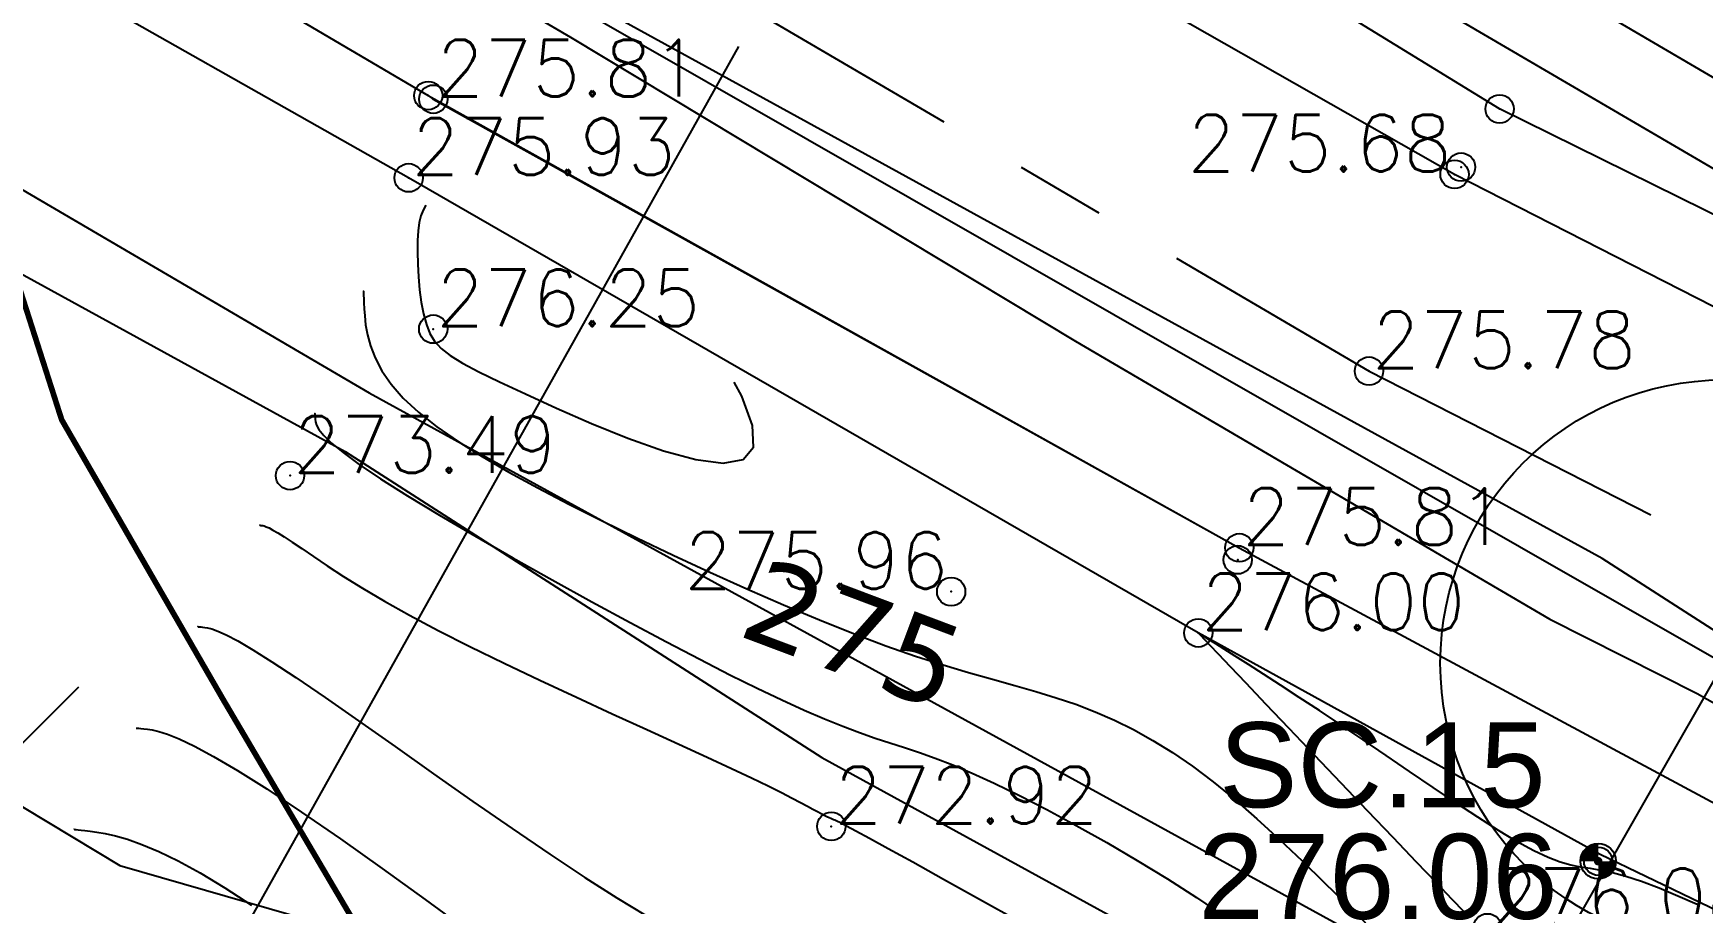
# Model space of a CAD drawing. Header units: millimetres. Extents: x 524954 to 526204, y 9523489 to 9524010.
# Drawn here: x 525366.64 to 525396.12, y 9523661.07 to 9523676.43 of the extents above; entities that cross this region are included whole.
import ezdxf
from ezdxf.enums import TextEntityAlignment as Align

# ---------------------------------------------------------------- set-up
doc = ezdxf.new("R2010")
doc.units = ezdxf.units.MM
doc.header["$PDMODE"] = 32
doc.header["$PDSIZE"] = 0.5
doc.linetypes.add('ACAD_ISO12W100', pattern=[21, 12, -3, 0, -3, 0, -3])
doc.linetypes.add('AXES2', pattern=[28.575, 19.05, -3.175, 3.175, -3.175])
for name, color, linetype in [('Axe_Route_Existante', 1, 'AXES2'), ('Bord Fleuve', 4, 'ACAD_ISO12W100'), ('Bord_Route_Existante', 6, 'Continuous'), ('CN_01_00', 3, 'Continuous'), ('CN_02_00', 4, 'Continuous'), ('CN_05_00', 6, 'Continuous'), ('CN_10_00', 1, 'Continuous'), ('Cotation Courbes de niveau', 7, 'Continuous'), ('PLUME_1', 7, 'Continuous'), ('PLUME_2', 1, 'Continuous'), ('PLUME_3', 4, 'Continuous'), ('PLUME_4', 3, 'Continuous'), ('PLUME_5', 6, 'Continuous'), ('PLUME_6', 2, 'Continuous'), ('TopoAlt', 3, 'Continuous'), ('TopoAlt polygo', 7, 'Continuous'), ('TOPOJIS', 7, 'Continuous'), ('TOPOJIS polygo', 1, 'Continuous'), ('TopoMat polygo', 1, 'Continuous')]:
    doc.layers.add(name, color=color, linetype=linetype)
doc.layers.add('Bord_Route_Existante_POLY3D', color=6, linetype='Continuous', plot=False)
doc.layers.add('Trottoir', color=7, linetype='Continuous', true_color=0xff6666)
doc.styles.add('Arial 1.0', font='arial.ttf', dxfattribs={"width": 0.99, "height": 1})
doc.styles.add('Simplex 1.0', font='Simplex.shx', dxfattribs={"width": 0.99, "height": 1})
doc.styles.get("Standard").update_dxf_attribs({"font": 'arial.ttf'})
doc.styles.add('Verdana 1.0', font='verdana.ttf', dxfattribs={"width": 0.99, "height": 1})
doc.dimstyles.new('ISO-25', dxfattribs={"dimtxt": 2.5, "dimasz": 2.5, "dimexe": 1.25, "dimexo": 0.625, "dimtad": 1, "dimtxsty": 'Standard', "dimcen": 2.5, "dimadec": 0, "dimazin": 0, "dimtfac": 1, "dimtmove": 0, "dimatfit": 3, "dimfxl": 1, "dimarcsym": 0})

# ---------------------------------------------------------------- blocks, each defined once
blk = doc.blocks.new('TCPOINT M')
at = {"color": 0}
blk.add_point((0, 0), dxfattribs=at)
at = {"layer": 'TopoAlt', "style": 'Simplex 1.0', "width": 0.99}
blk.add_attdef('ALT', (0.15, 0.15), '', height=1, dxfattribs=at)
blk = doc.blocks.new('TCPOINT polygo')
at = {"color": 0, "const_width": 0.075}
blk.add_lwpolyline([(0, 0.0375, 1), (0, -0.0375, 1)], format="xyb", close=True, dxfattribs=at)
at = {"color": 0}
blk.add_point((0, 0), dxfattribs=at)
at = {"layer": 'TopoAlt polygo', "style": 'Arial 1.0', "width": 0.99}
blk.add_attdef('ALT', (0.15, 0.15), '', height=2, dxfattribs=at)
at = {"layer": 'TopoMat polygo', "style": 'Arial 1.0', "width": 0.99}
blk.add_attdef('MAT', text='', height=2, dxfattribs=at).set_placement((0.15, -2.5), align=Align.TOP_LEFT)
blk = doc.blocks.new('t014')
at = {"color": 0, "const_width": 1.249375}
for points in [[(0, 0.625313, 0.414214), (-0.625313, 0, 1)], [(0, -0.625312, 0.414214), (0.625313, 0, 0.414214)]]:
    blk.add_lwpolyline(points, format="xyb", dxfattribs=at)
at = {"color": 0}
blk.add_circle((0, 0), 1.25, dxfattribs=at)
blk = doc.blocks.new('*D29')
at = {"color": 0, "lineweight": -2, "transparency": 16777216}
for p, q in [((525274.397, 9523734.835), (525248.537, 9523688.664)), ((525251.329, 9523688.533), (525351.663, 9523632.337)), ((525379.094, 9523676.196), (525353.234, 9523630.025))]:
    blk.add_line(p, q, dxfattribs=at)
at = {"color": 0, "transparency": 16777216}
for points in [[(525251.533, 9523688.897), (525251.125, 9523688.17), (525249.148, 9523689.755)], [(525351.867, 9523632.701), (525351.46, 9523631.974), (525353.845, 9523631.115)]]:
    blk.add_solid(points, dxfattribs=at)
at = {"layer": 'Defpoints', "color": 0, "transparency": 16777216}
for p in [(525274.702, 9523735.381), (525379.399, 9523676.741), (525353.845, 9523631.115)]:
    blk.add_point(p, dxfattribs=at)
at = {"color": 0, "transparency": 16777216, "insert": (525302.425, 9523662.094), "char_height": 2.5, "attachment_point": 5, "rotation": 330.7474}
blk.add_mtext('120', dxfattribs=at)

msp = doc.modelspace()

# ---------------------------------------------------------------- hatches: boundary and pattern name
at = {"layer": 'Bord Fleuve', "ltscale": 0.5}
h = msp.add_hatch(dxfattribs=at)
h.set_pattern_fill('ANSI33', color=135, scale=2, style=0)
h.paths.add_polyline_path([(525394.875, 9523547.688), (525386.855, 9523539.684), (525374.857, 9523528.592), (525359.402, 9523533.054), (525302.267, 9523541.753), (525253.226, 9523571.678), (525189.199, 9523592.989), (525146.601, 9523610.427), (525134.908, 9523628.389), (525130.258, 9523644.878), (525129.915, 9523646.053), (525134.923, 9523646.805), (525141.4, 9523651.378), (525145.39, 9523652.194), (525150.779, 9523654.113), (525153.673, 9523654.734), (525157.062, 9523656.215), (525170.428, 9523659.554), (525190.68, 9523663.166), (525195.533, 9523671.037), (525214.046, 9523677.393), (525226.978, 9523684.419), (525241.856, 9523699.409), (525259.549, 9523697.749), (525263.742, 9523702.788), (525265.599, 9523705.429), (525271.397, 9523709.575), (525278.663, 9523713.162), (525282.299, 9523718.359), (525286.813, 9523721.853), (525297.974, 9523715.602), (525305.783, 9523711.053), (525316.348, 9523705.233), (525323.457, 9523701.143), (525333.272, 9523695.625), (525364.282, 9523678.524), (525367.141, 9523669.609), (525369.992, 9523664.673), (525374.256, 9523657.439), (525374.878, 9523649.759), (525376.197, 9523640.514), (525378.821, 9523632.503), (525377.801, 9523621.191), (525377.159, 9523606.875), (525382.451, 9523599.216), (525388.758, 9523585.471), (525391.317, 9523567.355), (525392.74, 9523563.589), (525392.123, 9523555.946)])

# ---------------------------------------------------------------- linework, layer by layer
at = {"layer": 'Axe_Route_Existante', "ltscale": 0.5, "flags": 128}
msp.add_lwpolyline([(524973.101, 9523802.49), (525007.26, 9523792.779), (525027.54, 9523787.364), (525056.127, 9523779.755), (525082.674, 9523773.102), (525107.546, 9523770.048), (525120.684, 9523770.139), (525151.777, 9523772.648), (525176.899, 9523773.894), (525199.324, 9523771.095), (525218.337, 9523765.264), (525227.192, 9523761.534), (525233.843, 9523758.094), (525246.468, 9523751.167), (525256.506, 9523745.531), (525267.014, 9523739.694), (525277.691, 9523733.704), (525288.849, 9523727.299), (525294.632, 9523724.022), (525301.927, 9523719.966), (525310.691, 9523715.333), (525328.32, 9523705.784), (525328.32, 9523705.784), (525337.316, 9523700.691), (525351.138, 9523692.703), (525363.696, 9523685.45), (525368.801, 9523682.627), (525375.475, 9523679.109), (525390.225, 9523670.468), (525400.9, 9523665.019), (525419.619, 9523658.456), (525435.368, 9523656.046), (525454.334, 9523656.625), (525476.288, 9523660.734), (525488.784, 9523664.768), (525501.859, 9523668.012), (525521.809, 9523675.315), (525541.116, 9523687.802), (525552.62, 9523697.708), (525562.351, 9523710.18), (525568.681, 9523722.572), (525575.059, 9523738.704), (525576.995, 9523751.051), (525577.798, 9523776.069), (525576.166, 9523799.52), (525574.181, 9523815.429), (525572.049, 9523834.204), (525569.92, 9523851.041), (525567.326, 9523868.19), (525565.579, 9523885.379), (525563.689, 9523903.219), (525561.356, 9523920.701), (525558.839, 9523938.161)], dxfattribs=at)
at = {"layer": 'Bord Fleuve', "ltscale": 0.35, "const_width": 0.1, "flags": 128}
msp.add_lwpolyline([(525364.282, 9523678.524), (525367.141, 9523669.609), (525369.992, 9523664.673), (525374.256, 9523657.439), (525374.878, 9523649.759), (525376.197, 9523640.514), (525378.821, 9523632.503), (525377.801, 9523621.191), (525377.159, 9523606.875), (525382.451, 9523599.216), (525388.758, 9523585.471), (525391.317, 9523567.355), (525392.74, 9523563.589), (525392.123, 9523555.946), (525394.064, 9523546.741)], dxfattribs=at)
at = {"layer": 'Bord_Route_Existante', "flags": 128}
for points in [[(525423.507, 9523682.529), (525432.528, 9523673.917), (525433.655, 9523672.219), (525434.746, 9523669.32), (525434.997, 9523667.278), (525434.359, 9523665.279), (525432.321, 9523662.935), (525429.626, 9523661.422), (525427.553, 9523661.225), (525420.526, 9523662.472), (525402.567, 9523668.413), (525391.735, 9523673.94), (525376.752, 9523682.462), (525370.67, 9523685.917)], [(525366.952, 9523679.251), (525366.954, 9523679.25), (525373.613, 9523675.331), (525387.934, 9523667.351), (525398.788, 9523661.523), (525418.68, 9523653.805), (525430.88, 9523651.525), (525439.701, 9523650.438), (525443.757, 9523650.251), (525454.485, 9523650.655), (525458.7, 9523651.014), (525461.112, 9523651.402), (525467.945, 9523652.385)]]:
    msp.add_lwpolyline(points, dxfattribs=at)
at = {"layer": 'Bord_Route_Existante_POLY3D'}
for points in [[(525343.726, 9523728.156, 275.49), (525351.8, 9523723.613, 275.47), (525360.975, 9523718.45, 275.42), (525364.67, 9523716.372, 275.47), (525370.171, 9523713.28, 275.31), (525376.191, 9523709.871, 275.3), (525380.713, 9523707.33, 275.28), (525389.505, 9523702.482, 275.2), (525412.422, 9523689.465, 275.19), (525421.867, 9523683.787, 275.25), (525423.507, 9523682.529, 275.21), (525432.528, 9523673.917, 275.38), (525433.655, 9523672.219, 275.41), (525434.746, 9523669.32, 275.44), (525434.997, 9523667.278, 275.44), (525434.359, 9523665.279, 275.47), (525432.321, 9523662.935, 275.48), (525429.626, 9523661.422, 275.47), (525427.553, 9523661.225, 275.49), (525420.526, 9523662.472, 275.56), (525402.567, 9523668.413, 275.64), (525391.735, 9523673.94, 275.68), (525376.752, 9523682.462, 275.81), (525370.67, 9523685.917, 275.85)], [(525366.952, 9523679.251, 0), (525366.954, 9523679.25, 275.85), (525373.613, 9523675.331, 275.95), (525373.702, 9523675.267, 275.81), (525387.934, 9523667.351, 275.81), (525398.788, 9523661.523, 275.81), (525418.68, 9523653.805, 275.78), (525430.88, 9523651.525, 275.75), (525439.701, 9523650.438, 275.63), (525443.757, 9523650.251, 275.61), (525454.485, 9523650.655, 275.53), (525458.7, 9523651.014, 275.49), (525461.112, 9523651.402, 275.48), (525467.945, 9523652.385, 275.63)]]:
    msp.add_polyline3d(points, dxfattribs=at)
at = {"layer": 'CN_01_00', "flags": 128}
for points, elevation in [([(525370.639, 9523667.748), (525370.639, 9523667.748), (525370.639, 9523667.748), (525370.641, 9523667.747), (525370.643, 9523667.747), (525370.648, 9523667.747), (525370.655, 9523667.746), (525370.665, 9523667.745), (525370.678, 9523667.743), (525370.695, 9523667.741), (525370.719, 9523667.735), (525370.754, 9523667.722), (525370.803, 9523667.7), (525370.869, 9523667.664), (525370.957, 9523667.613), (525371.068, 9523667.544), (525371.208, 9523667.452), (525371.379, 9523667.335), (525371.585, 9523667.194), (525371.83, 9523667.03), (525372.119, 9523666.844), (525372.455, 9523666.636), (525372.842, 9523666.408), (525373.284, 9523666.159), (525373.786, 9523665.893), (525374.346, 9523665.609), (525374.952, 9523665.313), (525375.586, 9523665.013), (525376.229, 9523664.713), (525376.864, 9523664.422), (525377.472, 9523664.144), (525378.036, 9523663.887), (525378.539, 9523663.656), (525378.966, 9523663.458), (525379.321, 9523663.289), (525379.613, 9523663.147), (525379.85, 9523663.03), (525380.039, 9523662.933), (525380.189, 9523662.854), (525380.308, 9523662.79), (525380.404, 9523662.737), (525380.484, 9523662.694), (525380.551, 9523662.659), (525380.607, 9523662.63), (525380.652, 9523662.607), (525380.69, 9523662.589), (525380.72, 9523662.576), (525380.746, 9523662.565), (525380.768, 9523662.557), (525380.791, 9523662.548), (525380.827, 9523662.532), (525380.891, 9523662.501), (525380.999, 9523662.445), (525381.166, 9523662.356), (525381.407, 9523662.226), (525381.736, 9523662.045), (525382.169, 9523661.806), (525382.714, 9523661.504), (525383.349, 9523661.15), (525384.047, 9523660.759)], 273), ([(525368.455, 9523664.17), (525368.456, 9523664.17), (525368.458, 9523664.17), (525368.466, 9523664.169), (525368.48, 9523664.168), (525368.504, 9523664.165), (525368.539, 9523664.16), (525368.589, 9523664.155), (525368.655, 9523664.147), (525368.741, 9523664.135), (525368.856, 9523664.11), (525369.011, 9523664.062), (525369.217, 9523663.98), (525369.485, 9523663.852), (525369.824, 9523663.669), (525370.246, 9523663.42), (525370.762, 9523663.095), (525371.375, 9523662.686), (525372.064, 9523662.212), (525372.8, 9523661.691), (525373.557, 9523661.145), (525374.305, 9523660.595)], 271)]:
    msp.add_lwpolyline(points, dxfattribs=dict(at, elevation=elevation))
at = {"layer": 'CN_02_00', "flags": 128}
for points, elevation in [([(525373.573, 9523673.394), (525373.521, 9523673.306), (525373.482, 9523673.206), (525373.455, 9523673.088), (525373.437, 9523672.945), (525373.426, 9523672.771), (525373.423, 9523672.572), (525373.427, 9523672.356), (525373.44, 9523672.131), (525373.461, 9523671.903), (525373.491, 9523671.683), (525373.53, 9523671.476), (525373.58, 9523671.291), (525373.641, 9523671.132), (525373.724, 9523670.994), (525373.84, 9523670.867), (525374.001, 9523670.741), (525374.219, 9523670.608), (525374.505, 9523670.457), (525374.871, 9523670.279), (525375.329, 9523670.065), (525375.881, 9523669.812), (525376.497, 9523669.541), (525377.138, 9523669.282), (525377.766, 9523669.06), (525378.34, 9523668.906), (525378.822, 9523668.846), (525379.174, 9523668.91), (525379.355, 9523669.124), (525379.339, 9523669.506), (525379.149, 9523670.024), (525379.016, 9523670.271)], 276), ([(525371.611, 9523669.722), (525371.611, 9523669.722), (525371.611, 9523669.721), (525371.611, 9523669.717), (525371.612, 9523669.71), (525371.612, 9523669.697), (525371.613, 9523669.679), (525371.614, 9523669.653), (525371.616, 9523669.619), (525371.62, 9523669.575), (525371.638, 9523669.515), (525371.683, 9523669.436), (525371.768, 9523669.332), (525371.906, 9523669.199), (525372.11, 9523669.03), (525372.394, 9523668.822), (525372.771, 9523668.568), (525373.248, 9523668.267), (525373.81, 9523667.928), (525374.437, 9523667.56), (525375.108, 9523667.175), (525375.803, 9523666.785), (525376.5, 9523666.399), (525377.18, 9523666.03), (525377.821, 9523665.688), (525378.408, 9523665.382), (525378.939, 9523665.111), (525379.421, 9523664.874), (525379.857, 9523664.667), (525380.251, 9523664.487), (525380.609, 9523664.333), (525380.934, 9523664.201), (525381.231, 9523664.089), (525381.505, 9523663.993), (525381.766, 9523663.907), (525382.023, 9523663.824), (525382.287, 9523663.737), (525382.567, 9523663.638), (525382.874, 9523663.519), (525383.218, 9523663.375), (525383.609, 9523663.197), (525384.052, 9523662.98), (525384.539, 9523662.73), (525385.057, 9523662.451), (525385.593, 9523662.15), (525386.133, 9523661.834), (525386.666, 9523661.509), (525387.177, 9523661.181), (525387.654, 9523660.856)], 274), ([(525369.547, 9523665.959), (525369.547, 9523665.959), (525369.549, 9523665.959), (525369.553, 9523665.958), (525369.562, 9523665.957), (525369.576, 9523665.956), (525369.597, 9523665.953), (525369.627, 9523665.95), (525369.666, 9523665.945), (525369.718, 9523665.937), (525369.792, 9523665.919), (525369.898, 9523665.881), (525370.047, 9523665.813), (525370.249, 9523665.706), (525370.514, 9523665.551), (525370.854, 9523665.338), (525371.278, 9523665.059), (525371.792, 9523664.707), (525372.382, 9523664.296), (525373.027, 9523663.842), (525373.707, 9523663.363), (525374.402, 9523662.875), (525375.093, 9523662.396), (525375.759, 9523661.942), (525376.38, 9523661.53), (525376.942, 9523661.173), (525377.451, 9523660.866)], 272), ([(525396.022, 9523661.056), (525395.679, 9523661.205), (525395.348, 9523661.342), (525395.038, 9523661.459), (525394.76, 9523661.552), (525394.523, 9523661.616), (525394.319, 9523661.658), (525394.135, 9523661.688), (525393.962, 9523661.716), (525393.787, 9523661.752), (525393.598, 9523661.805), (525393.386, 9523661.885), (525393.137, 9523662.002), (525392.844, 9523662.163), (525392.512, 9523662.363), (525392.148, 9523662.594), (525391.759, 9523662.85), (525391.355, 9523663.122), (525390.941, 9523663.404), (525390.527, 9523663.687), (525390.119, 9523663.964), (525389.725, 9523664.228), (525389.349, 9523664.478), (525388.994, 9523664.71), (525388.665, 9523664.924), (525388.364, 9523665.118), (525388.095, 9523665.29), (525387.863, 9523665.437), (525387.67, 9523665.559), (525387.518, 9523665.655), (525387.404, 9523665.727), (525387.323, 9523665.779), (525387.268, 9523665.813), (525387.234, 9523665.834), (525387.217, 9523665.845), (525387.21, 9523665.849), (525387.209, 9523665.849), (525387.208, 9523665.85), (525387.207, 9523665.85), (525387.206, 9523665.85), (525387.205, 9523665.85), (525387.204, 9523665.85), (525387.203, 9523665.85), (525387.203, 9523665.85), (525387.203, 9523665.85), (525387.203, 9523665.85), (525387.203, 9523665.849), (525387.204, 9523665.849), (525387.205, 9523665.849), (525387.206, 9523665.849), (525387.206, 9523665.849), (525387.207, 9523665.849), (525387.208, 9523665.849), (525387.209, 9523665.848), (525387.209, 9523665.848), (525387.209, 9523665.848), (525387.21, 9523665.848), (525387.21, 9523665.848), (525387.21, 9523665.848), (525387.21, 9523665.848), (525387.21, 9523665.848)], 276), ([(525387.21, 9523665.848), (525387.212, 9523665.847), (525387.223, 9523665.835), (525387.254, 9523665.802), (525387.315, 9523665.738), (525387.415, 9523665.633), (525387.564, 9523665.477), (525387.772, 9523665.258), (525388.048, 9523664.967), (525388.399, 9523664.599), (525388.808, 9523664.168), (525389.257, 9523663.697), (525389.726, 9523663.205), (525390.195, 9523662.712), (525390.645, 9523662.241), (525391.056, 9523661.81), (525391.408, 9523661.442), (525391.688, 9523661.151), (525391.899, 9523660.933)], 276)]:
    msp.add_lwpolyline(points, dxfattribs=dict(at, elevation=elevation))
at = {"layer": 'CN_05_00', "elevation": 275, "flags": 128}
msp.add_lwpolyline([(525372.469, 9523671.876), (525372.469, 9523671.876), (525372.469, 9523671.871), (525372.47, 9523671.86), (525372.471, 9523671.838), (525372.473, 9523671.801), (525372.475, 9523671.747), (525372.479, 9523671.671), (525372.484, 9523671.57), (525372.491, 9523671.441), (525372.507, 9523671.287), (525372.538, 9523671.11), (525372.591, 9523670.913), (525372.675, 9523670.7), (525372.794, 9523670.473), (525372.958, 9523670.236), (525373.172, 9523669.991), (525373.442, 9523669.741), (525373.767, 9523669.486), (525374.143, 9523669.226), (525374.568, 9523668.96), (525375.037, 9523668.687), (525375.548, 9523668.408), (525376.098, 9523668.122), (525376.682, 9523667.828), (525377.298, 9523667.526), (525377.937, 9523667.222), (525378.587, 9523666.92), (525379.241, 9523666.625), (525379.889, 9523666.342), (525380.52, 9523666.077), (525381.125, 9523665.835), (525381.694, 9523665.621), (525382.22, 9523665.438), (525382.705, 9523665.282), (525383.155, 9523665.148), (525383.575, 9523665.029), (525383.969, 9523664.919), (525384.342, 9523664.813), (525384.7, 9523664.705), (525385.048, 9523664.588), (525385.39, 9523664.457), (525385.729, 9523664.309), (525386.067, 9523664.142), (525386.409, 9523663.952), (525386.755, 9523663.737), (525387.109, 9523663.494), (525387.474, 9523663.219), (525387.851, 9523662.912), (525388.243, 9523662.57), (525388.642, 9523662.204), (525389.042, 9523661.825), (525389.433, 9523661.446), (525389.809, 9523661.078), (525390.161, 9523660.733)], dxfattribs=at)
at = {"layer": 'CN_10_00', "elevation": 270, "flags": 128}
msp.add_lwpolyline([(525367.364, 9523662.382), (525367.364, 9523662.382), (525367.368, 9523662.381), (525367.378, 9523662.38), (525367.399, 9523662.378), (525367.432, 9523662.374), (525367.482, 9523662.368), (525367.551, 9523662.36), (525367.643, 9523662.349), (525367.762, 9523662.333), (525367.909, 9523662.309), (525368.089, 9523662.269), (525368.305, 9523662.207), (525368.559, 9523662.117), (525368.855, 9523661.992), (525369.195, 9523661.826), (525369.584, 9523661.614), (525370.02, 9523661.351), (525370.492, 9523661.044)], dxfattribs=at)
at = {"layer": 'PLUME_1'}
msp.add_lwpolyline([(525200.32, 9523770.31), (525203.883, 9523769.567), (525225.021, 9523761.585), (525244.771, 9523751.997), (525251.046, 9523748.445), (525396.484, 9523665.312), (525416.271, 9523655.226), (525436.946, 9523646.708), (525458.473, 9523640.258), (525480.389, 9523635.341)], dxfattribs=at)
msp.add_circle((525396.484, 9523665.312), 5, dxfattribs=at)
at = {"layer": 'PLUME_2'}
msp.add_lwpolyline([(525396.484, 9523665.312), (525336.906, 9523561.198)], dxfattribs=at)
at = {"layer": 'PLUME_3'}
for points in [[(525411.565, 9523657.89), (525402.723, 9523662.258), (525396.448, 9523665.811), (525394.344, 9523667.161), (525385.466, 9523672.028), (525376.588, 9523676.894), (525368.209, 9523681.797), (525359.295, 9523687.163), (525350.916, 9523692.066), (525342.038, 9523696.932)], [(525350.49, 9523691.032), (525358.869, 9523686.129), (525367.747, 9523681.262), (525376.126, 9523676.359), (525385.04, 9523670.994), (525393.419, 9523666.091), (525396.022, 9523664.777), (525402.297, 9523661.224), (525411.139, 9523656.856)]]:
    msp.add_lwpolyline(points, dxfattribs=at)
at = {"layer": 'PLUME_4'}
msp.add_lwpolyline([(525344.699, 9523681.084), (525351.727, 9523674.077), (525359.255, 9523667.106), (525368.169, 9523661.741), (525377.899, 9523658.942)], dxfattribs=at)
msp.add_lwpolyline([(525344.699, 9523681.084), (525351.727, 9523674.077), (525359.255, 9523667.106), (525368.169, 9523661.741), (525377.899, 9523658.942)], dxfattribs=at)
at = {"layer": 'PLUME_5'}
for points in [[(525423.46, 9523659.761), (525417.221, 9523662.815), (525414.618, 9523664.129), (525406.276, 9523668.533), (525400.037, 9523671.587), (525397.398, 9523673.4), (525389.019, 9523678.303), (525380.141, 9523683.169), (525371.762, 9523688.072), (525362.884, 9523692.939), (525354.505, 9523697.842), (525345.59, 9523703.207)], [(525346.901, 9523685.255), (525355.316, 9523679.853), (525364.194, 9523674.987), (525372.573, 9523670.084), (525381.451, 9523665.217), (525390.329, 9523660.351)]]:
    msp.add_lwpolyline(points, dxfattribs=at)
at = {"layer": 'PLUME_6'}
for points in [[(525433.153, 9523657.461), (525424.348, 9523661.33), (525417.611, 9523664.347), (525415.543, 9523665.199), (525406.702, 9523669.567), (525400.925, 9523673.156), (525398.322, 9523674.47), (525389.943, 9523679.373), (525381.065, 9523684.24), (525372.151, 9523689.605), (525363.772, 9523694.508), (525354.894, 9523699.375), (525346.515, 9523704.278)], [(525346.013, 9523683.686), (525354.891, 9523678.82), (525363.27, 9523673.917), (525372.148, 9523669.05), (525380.563, 9523663.648), (525389.441, 9523658.782)]]:
    msp.add_lwpolyline(points, dxfattribs=at)
at = {"layer": 'Trottoir', "flags": 128}
for points in [[(525431.623, 9523663.835), (525429.435, 9523662.623), (525419.921, 9523663.756), (525410.527, 9523667.251), (525402.929, 9523669.968), (525392.531, 9523675.094), (525382.877, 9523681.021), (525377.53, 9523683.764), (525366.337, 9523690.119), (525353.836, 9523697.252), (525340.005, 9523704.965), (525329.764, 9523710.745), (525320.282, 9523716.154), (525312.596, 9523720.462), (525303.314, 9523725.671), (525296.971, 9523729.217), (525289.209, 9523733.607), (525286.427, 9523735.183), (525285.562, 9523734.031)], [(525417.989, 9523652.315), (525406.159, 9523656.432), (525398.337, 9523659.995), (525394.304, 9523661.935), (525387.21, 9523665.848), (525373.267, 9523673.879), (525366.23, 9523677.86), (525361.64, 9523680.436), (525348.982, 9523687.672), (525333.505, 9523696.038), (525323.692, 9523701.556), (525316.581, 9523705.646), (525306.017, 9523711.466), (525298.209, 9523716.014), (525287.22, 9523722.168), (525282.415, 9523724.654), (525283.125, 9523726.121)]]:
    msp.add_lwpolyline(points, dxfattribs=at)

# ---------------------------------------------------------------- block references
at = {"layer": 'TOPOJIS'}
ref = msp.add_blockref('TCPOINT M', (525373.702, 9523675.267, 275.81), dxfattribs=at)
ref.add_attrib('ALT', '275.81', (525373.752, 9523675.317, 275.81), dxfattribs={"layer": 'TopoAlt', "height": 1, "style": 'Simplex 1.0', "width": 0.99})
for p in [(525373.613, 9523675.331, 275.95), (525392.531, 9523675.094, 275.82), (525391.851, 9523674.068, 275.78), (525387.907, 9523667.138, 275.93)]:
    msp.add_blockref('TCPOINT M', p, dxfattribs=at)
ref = msp.add_blockref('TCPOINT M', (525373.267, 9523673.879, 275.93), dxfattribs=at)
ref.add_attrib('ALT', '275.93', (525373.317, 9523673.929, 275.93), dxfattribs={"layer": 'TopoAlt', "height": 1, "style": 'Simplex 1.0', "width": 0.99})
ref = msp.add_blockref('TCPOINT M', (525391.735, 9523673.94, 275.68), dxfattribs=at)
ref.add_attrib('ALT', '275.68', dxfattribs={"layer": 'TopoAlt', "height": 1, "style": 'Simplex 1.0', "width": 0.99}).set_placement((525391.685, 9523673.99, 275.68), align=Align.RIGHT)
ref = msp.add_blockref('TCPOINT M', (525373.701, 9523671.209, 276.25), dxfattribs=at)
ref.add_attrib('ALT', '276.25', (525373.751, 9523671.259, 276.25), dxfattribs={"layer": 'TopoAlt', "height": 1, "style": 'Simplex 1.0', "width": 0.99})
ref = msp.add_blockref('TCPOINT M', (525390.225, 9523670.468, 275.78), dxfattribs=at)
ref.add_attrib('ALT', '275.78', (525390.275, 9523670.518, 275.78), dxfattribs={"layer": 'TopoAlt', "height": 1, "style": 'Simplex 1.0', "width": 0.99})
ref = msp.add_blockref('TCPOINT M', (525371.173, 9523668.624, 273.49), dxfattribs=at)
ref.add_attrib('ALT', '273.49', (525371.223, 9523668.674, 273.49), dxfattribs={"layer": 'TopoAlt', "height": 1, "style": 'Simplex 1.0', "width": 0.99})
ref = msp.add_blockref('TCPOINT M', (525387.934, 9523667.351, 275.81), dxfattribs=at)
ref.add_attrib('ALT', '275.81', (525387.984, 9523667.401, 275.81), dxfattribs={"layer": 'TopoAlt', "height": 1, "style": 'Simplex 1.0', "width": 0.99})
ref = msp.add_blockref('TCPOINT M', (525382.847, 9523666.576, 275.96), dxfattribs=at)
ref.add_attrib('ALT', '275.96', dxfattribs={"layer": 'TopoAlt', "height": 1, "style": 'Simplex 1.0', "width": 0.99}).set_placement((525382.797, 9523666.626, 275.96), align=Align.RIGHT)
ref = msp.add_blockref('TCPOINT M', (525387.21, 9523665.848, 276), dxfattribs=at)
ref.add_attrib('ALT', '276.00', (525387.26, 9523665.898, 276), dxfattribs={"layer": 'TopoAlt', "height": 1, "style": 'Simplex 1.0', "width": 0.99})
ref = msp.add_blockref('TCPOINT M', (525380.731, 9523662.434, 272.92), dxfattribs=at)
ref.add_attrib('ALT', '272.92', (525380.781, 9523662.484, 272.92), dxfattribs={"layer": 'TopoAlt', "height": 1, "style": 'Simplex 1.0', "width": 0.99})
ref = msp.add_blockref('TCPOINT M', (525392.317, 9523660.643, 276.08), dxfattribs=at)
ref.add_attrib('ALT', '276.08', (525392.367, 9523660.693, 276.08), dxfattribs={"layer": 'TopoAlt', "height": 1, "style": 'Simplex 1.0', "width": 0.99})
at = {"layer": 'TOPOJIS polygo'}
ref = msp.add_blockref('TCPOINT polygo', (525394.272, 9523661.819, 276.06), dxfattribs=at)
ref.add_attrib('MAT', 'SC.15', (525387.578, 9523662.771, 276.06), dxfattribs={"layer": 'TopoMat polygo', "height": 1.5, "style": 'Arial 1.0', "width": 0.99})
ref.add_attrib('ALT', '276.06', dxfattribs={"layer": 'TopoAlt polygo', "height": 1.5, "style": 'Arial 1.0', "width": 0.99}).set_placement((525387.213, 9523662.302, 276.06), align=Align.TOP_LEFT)
at = {"layer": 'TOPOJIS polygo', "xscale": 0.25, "yscale": 0.25, "zscale": 0.25}
msp.add_blockref('t014', (525394.272, 9523661.819, 276.057), dxfattribs=at)

# ---------------------------------------------------------------- texts
at = {"layer": 'Cotation Courbes de niveau', "style": 'Verdana 1.0', "width": 0.99}
msp.add_text('275', height=1.5, rotation=339.3766, dxfattribs=at).set_placement((525381.125, 9523665.835, 275), align=Align.MIDDLE_CENTER)

# ---------------------------------------------------------------- dimensions: what is measured, and where the dimension line sits
dim = msp.add_aligned_dim(p1=(525274.702, 9523735.381), p2=(525379.399, 9523676.741), distance=-52.295, dimstyle='ISO-25')
dim.commit()
dim.dimension.update_dxf_attribs({"geometry": '*D29', "text_midpoint": (525302.425, 9523662.094)})

doc.saveas('drawing.dxf')
